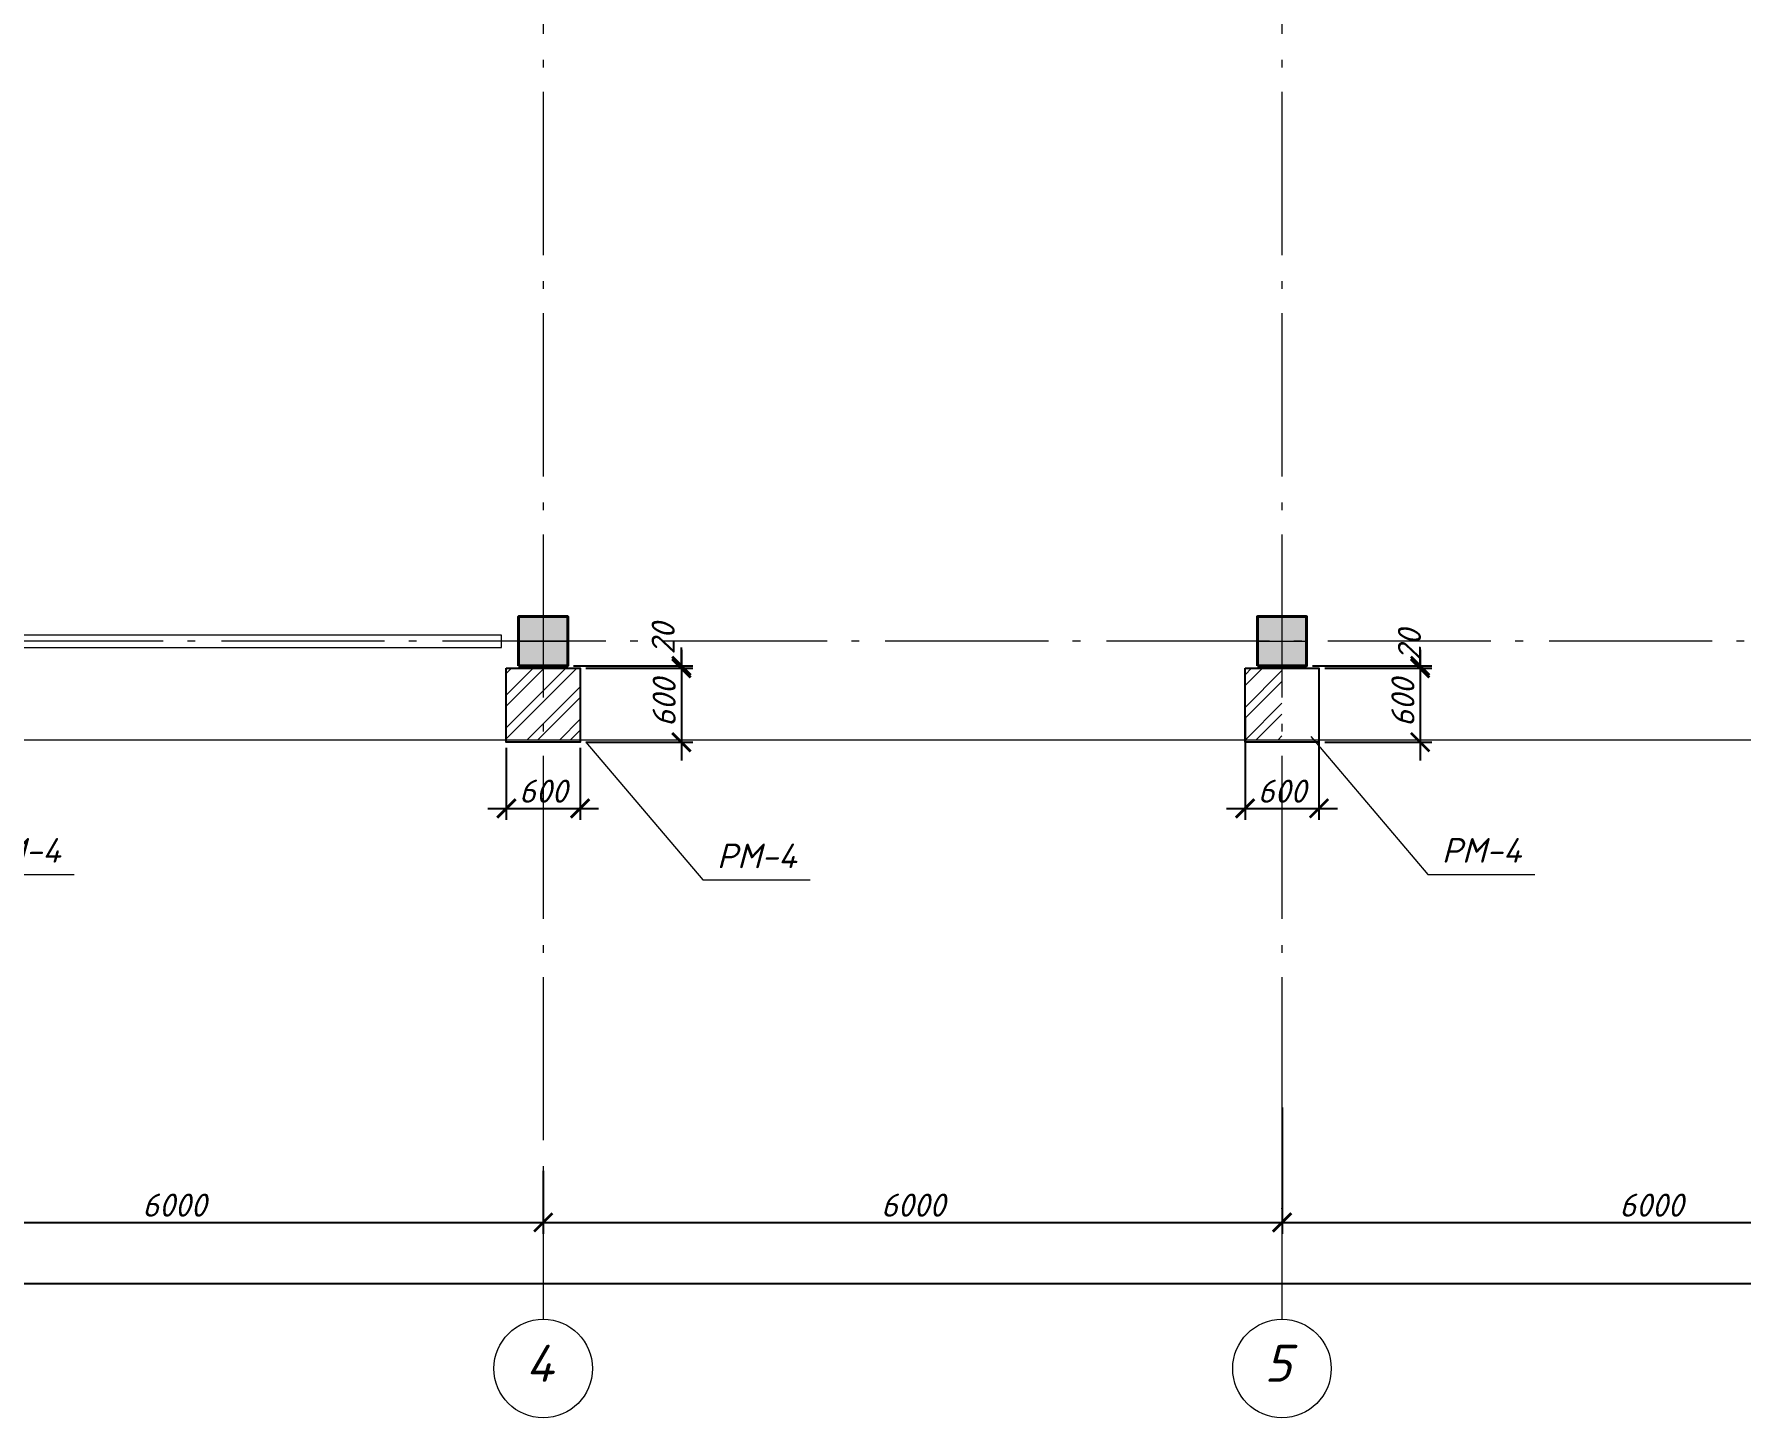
# Model space of a CAD drawing. Header units: millimetres. Extents: x -238377 to 196118, y -123284 to 30177.
# Drawn here: x -114202 to -100341, y 2164 to 13401 of the extents above; entities that cross this region are included whole.
import ezdxf
from ezdxf.enums import TextEntityAlignment as Align

# ---------------------------------------------------------------- set-up
doc = ezdxf.new("R2010")
doc.units = ezdxf.units.MM
doc.header["$MEASUREMENT"] = 0
doc.linetypes.add('Double Dashed', pattern=[1797.222233, 1325, -211.666656, 63.333344, -197.222233])
doc.layers.get('0').update_dxf_attribs({"lineweight": 5})
doc.layers.add('#Hatch', color=7, linetype='Continuous', lineweight=5, true_color=0x4d4d4d)
doc.layers.add('#Каркас', color=7, linetype='Continuous', lineweight=5, true_color=0x757575)
for name, color, linetype, lineweight in [('#размеры', 7, 'Continuous', 5), ('k_ Рамка', 7, 'Continuous', 50), ('колонны_Ном._пера__94', 252, 'Continuous', 13), ('колонны_Ном._пера__99', 7, 'Continuous', 40), ('оси_Ном._пера__96', 7, 'Continuous', 5), ('оси_Ном._пера__97', 7, 'Continuous', 20), ('чертеж_Ном._пера__98', 7, 'Continuous', 35)]:
    doc.layers.add(name, color=color, linetype=linetype, lineweight=lineweight)
for name, color, linetype in [('#стены наруж', 7, 'Continuous'), ('колонны', 7, 'Continuous'), ('оси', 7, 'Continuous'), ('чертеж', 7, 'Continuous')]:
    doc.layers.add(name, color=color, linetype=linetype)
doc.styles.get("Standard").update_dxf_attribs({"font": 'isocpeui.ttf'})
doc.styles.add('STEP PR', font='isocpeui.ttf')
doc.styles.add('СГЕНЕРИР_СТИЛЬ_3', font='gost_2_304-81_type.ttf')
doc.dimstyles.new('SPDS', dxfattribs={"dimscale": 10, "dimtxt": 2.5, "dimasz": 2, "dimexe": 1.25, "dimexo": 0.625, "dimtad": 1, "dimdec": 0, "dimrnd": 0.001, "dimtxsty": 'STEP PR', "dimblk": 'ARCHTICK', "dimcen": 2.5, "dimdle": 2, "dimclrd": 256, "dimclre": 256, "dimclrt": 7, "dimadec": 0, "dimazin": 2, "dimtfac": 0.75, "dimtdec": 0, "dimtmove": 1, "dimatfit": 3, "dimfxl": 1, "dimtolj": 1, "dimarcsym": 1})
pattern_1 = [(45, (-82796.33, -48984.63), (-132.5825, 132.5825), []), (45, (-82707.94, -48984.63), (-132.5825, 132.5825), [])]

# ---------------------------------------------------------------- blocks, each defined once
blk = doc.blocks.new('Связ001')
at = {"layer": '#Каркас', "color": 102, "linetype": 'Continuous', "lineweight": 9}
blk.add_lwpolyline([(5837, 0), (5837, 100), (0, 100), (0, 0), (5837, 0)], dxfattribs=at)
blk = doc.blocks.new('_ArchTick')
at = {"color": 0, "linetype": 'ByBlock', "const_width": 0.15}
blk.add_lwpolyline([(-0.5, -0.5), (0.5, 0.5)], dxfattribs=at)
blk = doc.blocks.new('*D461')
at = {"layer": '#размеры', "lineweight": -2, "transparency": 16777216}
for p, q in [((-128067, 4257), (-128067, 3161)), ((-60417, 3452), (-60417, 3161)), ((-128217, 3255), (-60267, 3255))]:
    blk.add_line(p, q, dxfattribs=at)
at = {"layer": 'Defpoints', "color": 0, "transparency": 16777216}
for p in [(-128067, 4303), (-60417, 3499), (-60417, 3255)]:
    blk.add_point(p, dxfattribs=at)
at = {"layer": '#размеры', "lineweight": -2, "transparency": 16777216, "xscale": 150, "yscale": 150, "zscale": 150, "rotation": 180}
blk.add_blockref('_ArchTick', (-128067, 3255), dxfattribs=at)
at = {"layer": '#размеры', "lineweight": -2, "transparency": 16777216, "xscale": 150, "yscale": 150, "zscale": 150}
blk.add_blockref('_ArchTick', (-60417, 3255), dxfattribs=at)
at = {"layer": '#размеры', "color": 7, "transparency": 16777216, "insert": (-94721, 3396), "char_height": 187.5, "attachment_point": 5, "style": 'STEP PR'}
blk.add_mtext('\\A1;67650', dxfattribs=at)
blk = doc.blocks.new('*D465')
at = {"layer": '#размеры', "lineweight": -2, "transparency": 16777216}
for p, q in [((-116067, 4240), (-116067, 3657)), ((-110067, 4171), (-110067, 3657)), ((-116217, 3751), (-109917, 3751))]:
    blk.add_line(p, q, dxfattribs=at)
at = {"layer": 'Defpoints', "color": 0, "transparency": 16777216}
for p in [(-116067, 4287), (-110067, 4217), (-110067, 3751)]:
    blk.add_point(p, dxfattribs=at)
at = {"layer": '#размеры', "lineweight": -2, "transparency": 16777216, "xscale": 150, "yscale": 150, "zscale": 150, "rotation": 180}
blk.add_blockref('_ArchTick', (-116067, 3751), dxfattribs=at)
at = {"layer": '#размеры', "lineweight": -2, "transparency": 16777216, "xscale": 150, "yscale": 150, "zscale": 150}
blk.add_blockref('_ArchTick', (-110067, 3751), dxfattribs=at)
at = {"layer": '#размеры', "color": 7, "transparency": 16777216, "insert": (-113063, 3891), "char_height": 187.5, "attachment_point": 5, "style": 'STEP PR'}
blk.add_mtext('\\A1;6000', dxfattribs=at)
blk = doc.blocks.new('*D466')
at = {"layer": '#размеры', "lineweight": -2, "transparency": 16777216}
for p, q in [((-104067, 4311), (-104067, 3657)), ((-110067, 4171), (-110067, 3657)), ((-110217, 3751), (-103917, 3751))]:
    blk.add_line(p, q, dxfattribs=at)
at = {"layer": 'Defpoints', "color": 0, "transparency": 16777216}
for p in [(-104067, 4358), (-110067, 4217), (-104067, 3751)]:
    blk.add_point(p, dxfattribs=at)
at = {"layer": '#размеры', "lineweight": -2, "transparency": 16777216, "xscale": 150, "yscale": 150, "zscale": 150, "rotation": 180}
blk.add_blockref('_ArchTick', (-110067, 3751), dxfattribs=at)
at = {"layer": '#размеры', "lineweight": -2, "transparency": 16777216, "xscale": 150, "yscale": 150, "zscale": 150}
blk.add_blockref('_ArchTick', (-104067, 3751), dxfattribs=at)
at = {"layer": '#размеры', "color": 7, "transparency": 16777216, "insert": (-107063, 3891), "char_height": 187.5, "attachment_point": 5, "style": 'STEP PR'}
blk.add_mtext('\\A1;6000', dxfattribs=at)
blk = doc.blocks.new('*D467')
at = {"layer": '#размеры', "lineweight": -2, "transparency": 16777216}
for p, q in [((-104067, 4684), (-104067, 3657)), ((-98067, 4524), (-98067, 3657)), ((-104217, 3751), (-97917, 3751))]:
    blk.add_line(p, q, dxfattribs=at)
at = {"layer": 'Defpoints', "color": 0, "transparency": 16777216}
for p in [(-104067, 4731), (-98067, 4570), (-98067, 3751)]:
    blk.add_point(p, dxfattribs=at)
at = {"layer": '#размеры', "lineweight": -2, "transparency": 16777216, "xscale": 150, "yscale": 150, "zscale": 150, "rotation": 180}
blk.add_blockref('_ArchTick', (-104067, 3751), dxfattribs=at)
at = {"layer": '#размеры', "lineweight": -2, "transparency": 16777216, "xscale": 150, "yscale": 150, "zscale": 150}
blk.add_blockref('_ArchTick', (-98067, 3751), dxfattribs=at)
at = {"layer": '#размеры', "color": 7, "transparency": 16777216, "insert": (-101067, 3891), "char_height": 187.5, "attachment_point": 5, "style": 'STEP PR'}
blk.add_mtext('\\A1;6000', dxfattribs=at)
blk = doc.blocks.new('*D483')
at = {"layer": '#размеры', "lineweight": -2, "transparency": 16777216}
for p, q in [((-110367, 7604), (-110367, 7019)), ((-109767, 7604), (-109767, 7019)), ((-110517, 7113), (-109617, 7113))]:
    blk.add_line(p, q, dxfattribs=at)
at = {"layer": 'Defpoints', "color": 0, "transparency": 16777216}
for p in [(-110367, 7651), (-109767, 7651), (-109767, 7113)]:
    blk.add_point(p, dxfattribs=at)
at = {"layer": '#размеры', "lineweight": -2, "transparency": 16777216, "xscale": 150, "yscale": 150, "zscale": 150, "rotation": 180}
blk.add_blockref('_ArchTick', (-110367, 7113), dxfattribs=at)
at = {"layer": '#размеры', "lineweight": -2, "transparency": 16777216, "xscale": 150, "yscale": 150, "zscale": 150}
blk.add_blockref('_ArchTick', (-109767, 7113), dxfattribs=at)
at = {"layer": '#размеры', "color": 7, "transparency": 16777216, "insert": (-110067, 7253), "char_height": 187.5, "attachment_point": 5, "style": 'STEP PR'}
blk.add_mtext('\\A1;600', dxfattribs=at)
blk = doc.blocks.new('*D484')
at = {"layer": '#размеры', "lineweight": -2, "transparency": 16777216}
for p, q in [((-104367, 7854), (-104367, 7019)), ((-103767, 7854), (-103767, 7019)), ((-104517, 7113), (-103617, 7113))]:
    blk.add_line(p, q, dxfattribs=at)
at = {"layer": 'Defpoints', "color": 0, "transparency": 16777216}
for p in [(-104367, 7901), (-103767, 7901), (-103767, 7113)]:
    blk.add_point(p, dxfattribs=at)
at = {"layer": '#размеры', "lineweight": -2, "transparency": 16777216, "xscale": 150, "yscale": 150, "zscale": 150, "rotation": 180}
blk.add_blockref('_ArchTick', (-104367, 7113), dxfattribs=at)
at = {"layer": '#размеры', "lineweight": -2, "transparency": 16777216, "xscale": 150, "yscale": 150, "zscale": 150}
blk.add_blockref('_ArchTick', (-103767, 7113), dxfattribs=at)
at = {"layer": '#размеры', "color": 7, "transparency": 16777216, "insert": (-104067, 7253), "char_height": 187.5, "attachment_point": 5, "style": 'STEP PR'}
blk.add_mtext('\\A1;600', dxfattribs=at)
blk = doc.blocks.new('Колонна_15_1', base_point=(22379, 71856))
at = {"layer": 'колонны_Ном._пера__94', "linetype": 'Continuous', "true_color": 0x7d7d7d}
blk.add_hatch(color=8, dxfattribs=at).paths.add_polyline_path([(22179, 71647), (22579, 71647), (22579, 72047), (22179, 72047)])
blk.add_hatch(color=8, dxfattribs=at).paths.add_polyline_path([(22179, 71647), (22579, 71647), (22579, 72047), (22179, 72047)])
at = {"layer": 'колонны_Ном._пера__99', "linetype": 'Continuous', "flags": 128}
blk.add_lwpolyline([(22179, 71647), (22579, 71647), (22579, 72047), (22179, 72047)], close=True, dxfattribs=at)
at = {"layer": 'колонны_Ном._пера__99', "color": 8, "linetype": 'Continuous', "true_color": 0x737373, "flags": 128}
blk.add_lwpolyline([(22179, 71647), (22579, 71647), (22579, 72047), (22179, 72047)], close=True, dxfattribs=at)
at = {"layer": 'оси_Ном._пера__96', "color": 253, "lineweight": 5, "true_color": 0x9c9c9c}
for points in [[(22379, 72047), (22379, 71647)], [(22379, 72047), (22379, 71647)], [(22179, 71847), (22579, 71847)], [(22179, 71847), (22579, 71847)]]:
    blk.add_lwpolyline(points, dxfattribs=at)
blk = doc.blocks.new('Стандартный маркер сетки')
at = {"layer": 'оси_Ном._пера__96', "linetype": 'Double Dashed'}
blk.add_line((900, 0), (0, 0), dxfattribs=at)
at = {"layer": 'оси_Ном._пера__96', "linetype": 'Double Dashed', "lineweight": 5}
for p, q in [((900, 0), (17157, 0)), ((17157, 0), (18057, 0))]:
    blk.add_line(p, q, dxfattribs=at)
at = {"layer": 'оси_Ном._пера__96', "linetype": 'Double Dashed'}
blk.add_point((17157, 0), dxfattribs=at)
blk.add_point((17157, 0), dxfattribs=at)
at = {"layer": 'оси_Ном._пера__97', "linetype": 'Continuous'}
blk.add_circle((18457, 0), 400, dxfattribs=at)
at = {"layer": 'оси_Ном._пера__96', "style": 'СГЕНЕРИР_СТИЛЬ_3'}
blk.add_attdef('AC_MarkerText_1', text='', height=350, rotation=90, dxfattribs=at).set_placement((18727, -87), align=Align.BOTTOM_LEFT)
blk = doc.blocks.new('*D517')
at = {"layer": '#размеры', "lineweight": -2, "transparency": 16777216}
for p, q in [((-108945, 8401), (-108945, 7501)), ((-109720, 8251), (-108851, 8251)), ((-109720, 7651), (-108851, 7651))]:
    blk.add_line(p, q, dxfattribs=at)
at = {"layer": 'Defpoints', "color": 0, "transparency": 16777216}
for p in [(-109767, 8251), (-109767, 7651), (-108945, 7651)]:
    blk.add_point(p, dxfattribs=at)
at = {"layer": '#размеры', "lineweight": -2, "transparency": 16777216, "xscale": 150, "yscale": 150, "zscale": 150}
for p, rotation in [((-108945, 8251), 90), ((-108945, 7651), 270)]:
    blk.add_blockref('_ArchTick', p, dxfattribs=dict(at, rotation=rotation))
at = {"layer": '#размеры', "color": 7, "transparency": 16777216, "insert": (-109085, 7971), "char_height": 187.5, "attachment_point": 5, "rotation": 90, "style": 'STEP PR'}
blk.add_mtext('\\A1;600', dxfattribs=at)
blk = doc.blocks.new('*D518')
at = {"layer": '#размеры', "lineweight": -2, "transparency": 16777216}
for p, q in [((-102945, 8401), (-102945, 7501)), ((-103720, 8251), (-102851, 8251)), ((-103720, 7651), (-102851, 7651))]:
    blk.add_line(p, q, dxfattribs=at)
at = {"layer": 'Defpoints', "color": 0, "transparency": 16777216}
for p in [(-103767, 8251), (-103767, 7651), (-102945, 7651)]:
    blk.add_point(p, dxfattribs=at)
at = {"layer": '#размеры', "lineweight": -2, "transparency": 16777216, "xscale": 150, "yscale": 150, "zscale": 150}
for p, rotation in [((-102945, 8251), 90), ((-102945, 7651), 270)]:
    blk.add_blockref('_ArchTick', p, dxfattribs=dict(at, rotation=rotation))
at = {"layer": '#размеры', "color": 7, "transparency": 16777216, "insert": (-103085, 7971), "char_height": 187.5, "attachment_point": 5, "rotation": 90, "style": 'STEP PR'}
blk.add_mtext('\\A1;600', dxfattribs=at)
blk = doc.blocks.new('*D643')
at = {"layer": '#размеры', "lineweight": -2, "transparency": 16777216}
for p, q in [((-108945, 8271), (-108945, 8421)), ((-109820, 8271), (-108851, 8271)), ((-109720, 8251), (-108851, 8251)), ((-108945, 8251), (-108945, 8271)), ((-108945, 8251), (-108945, 8101))]:
    blk.add_line(p, q, dxfattribs=at)
at = {"layer": 'Defpoints', "color": 0, "transparency": 16777216}
for p in [(-109867, 8271), (-109767, 8251), (-108945, 8271)]:
    blk.add_point(p, dxfattribs=at)
at = {"layer": '#размеры', "lineweight": -2, "transparency": 16777216, "xscale": 150, "yscale": 150, "zscale": 150}
for p, rotation in [((-108945, 8271), 270), ((-108945, 8251), 90)]:
    blk.add_blockref('_ArchTick', p, dxfattribs=dict(at, rotation=rotation))
at = {"layer": '#размеры', "color": 7, "transparency": 16777216, "insert": (-109093, 8491), "char_height": 187.5, "attachment_point": 5, "rotation": 90, "style": 'STEP PR'}
blk.add_mtext('\\A1;20', dxfattribs=at)
blk = doc.blocks.new('*D644')
at = {"layer": '#размеры', "lineweight": -2, "transparency": 16777216}
for p, q in [((-102945, 8271), (-102945, 8421)), ((-103820, 8271), (-102851, 8271)), ((-103720, 8251), (-102851, 8251)), ((-102945, 8251), (-102945, 8271)), ((-102945, 8251), (-102945, 8101))]:
    blk.add_line(p, q, dxfattribs=at)
at = {"layer": 'Defpoints', "color": 0, "transparency": 16777216}
for p in [(-103867, 8271), (-103767, 8251), (-102945, 8271)]:
    blk.add_point(p, dxfattribs=at)
at = {"layer": '#размеры', "lineweight": -2, "transparency": 16777216, "xscale": 150, "yscale": 150, "zscale": 150}
for p, rotation in [((-102945, 8271), 270), ((-102945, 8251), 90)]:
    blk.add_blockref('_ArchTick', p, dxfattribs=dict(at, rotation=rotation))
at = {"layer": '#размеры', "color": 7, "transparency": 16777216, "insert": (-103032, 8439), "char_height": 187.5, "attachment_point": 5, "rotation": 90, "style": 'STEP PR'}
blk.add_mtext('\\A1;20', dxfattribs=at)

msp = doc.modelspace()

# ---------------------------------------------------------------- hatches: boundary and pattern name
at = {"layer": '#Hatch'}
h = msp.add_hatch(dxfattribs=at)
h.set_pattern_fill('ANSI32', color=256, scale=500)
h.set_pattern_definition(pattern_1)
h.paths.add_polyline_path([(-109767.3, 8251), (-110067.3, 8251), (-110067.3, 7671), (-109767.3, 7671)])
h.paths.add_polyline_path([(-110367.3, 7671), (-110067.3, 7671), (-110067.3, 8251), (-110367.3, 8251)])
h = msp.add_hatch(dxfattribs=at)
h.set_pattern_fill('ANSI32', color=256, scale=500)
h.set_pattern_definition(pattern_1)
h.paths.add_polyline_path([(-103767.3, 8251), (-104067.3, 8251), (-104067.3, 7671), (-103767.3, 7671)], flags=17)
h.paths.add_polyline_path([(-103767.3, 7671), (-103767.3, 8251), (-104367.3, 8251), (-104367.3, 7671)])

# ---------------------------------------------------------------- linework, layer by layer
at = {"layer": '#стены наруж'}
for points in [[(-110367.3, 8251), (-109767.3, 8251), (-109767.3, 7651), (-110367.3, 7651)], [(-104367.3, 8251), (-103767.3, 8251), (-103767.3, 7651), (-104367.3, 7651)]]:
    msp.add_lwpolyline(points, close=True, dxfattribs=at)
at = {"color": 210}
for points in [[(-115696.6, 7695.9), (-114745.7, 6576.8), (-113875.8, 6576.8)], [(-109720.5, 7651), (-108769.6, 6531.9), (-107899.7, 6531.9)], [(-103834, 7695.9), (-102883.1, 6576.8), (-102013.2, 6576.8)]]:
    msp.add_lwpolyline(points, dxfattribs=at)
at = {"layer": 'оси_Ном._пера__96', "linetype": 'Double Dashed'}
msp.add_line((-57439.6, 8471), (-129908.6, 8471), dxfattribs=at)
at = {"layer": 'чертеж', "color": 5, "lineweight": 0}
msp.add_lwpolyline([(-97767.3, 20515.4), (-97767.3, 23521), (-104722.1, 23521), (-104722.1, 20908.3), (-128716.1, 20908.3), (-128717.3, 7671), (-97767.3, 7671), (-97767.3, 20515.4)], dxfattribs=at)

# ---------------------------------------------------------------- block references
at = {"layer": 'колонны'}
for p in [(-110067.3, 8480), (-104067.3, 8480)]:
    msp.add_blockref('Колонна_15_1', p, dxfattribs=at)
at = {"layer": 'оси', "color": 251, "lineweight": 5}
ref = msp.add_blockref('Стандартный маркер сетки', (-110067.3, 21020.9), dxfattribs=dict(at, zscale=1000, rotation=270))
ref.add_attrib('AC_MarkerText_1', '4', dxfattribs={"color": 7, "linetype": 'Continuous', "lineweight": 13, "height": 300, "rotation": 360}).set_placement((-110209.3, 2366.8), align=Align.BOTTOM_LEFT)
ref = msp.add_blockref('Стандартный маркер сетки', (-104067.3, 21020.9), dxfattribs=dict(at, zscale=1000, rotation=270))
ref.add_attrib('AC_MarkerText_1', '5', dxfattribs={"color": 7, "linetype": 'Continuous', "lineweight": 13, "height": 300, "rotation": 360}).set_placement((-104209.3, 2366.8), align=Align.BOTTOM_LEFT)
at = {"layer": 'чертеж_Ном._пера__98', "linetype": 'Continuous', "xscale": 0.9584354169361496, "zscale": 1000}
msp.add_blockref('Связ001', (-116001.7, 8421), dxfattribs=at)

# ---------------------------------------------------------------- texts
at = {"layer": 'k_ Рамка', "color": 7, "style": 'STEP PR'}
for p in [(-114633.4, 6672.2), (-108657.3, 6627.3), (-102770.8, 6672.2)]:
    msp.add_text('РМ-4', height=200, dxfattribs=at).set_placement(p)

# ---------------------------------------------------------------- dimensions: what is measured, and where the dimension line sits
at = {"layer": '#размеры'}
for base, p1, p2, picture, middle in [((-108944.5, 8271), (-109767.3, 8251), (-109867.3, 8271), '*D643', (-108952.2, 8491)), ((-102944.5, 8271), (-103767.3, 8251), (-103867.3, 8271), '*D644', (-102891.8, 8439.3)), ((-108944.5, 7651), (-109767.3, 8251), (-109767.3, 7651), '*D517', (-108944.5, 7971)), ((-102944.5, 7651), (-103767.3, 8251), (-103767.3, 7651), '*D518', (-102944.5, 7971))]:
    dim = msp.add_linear_dim(base=base, p1=p1, p2=p2, angle=90, dimstyle='SPDS', override={"dimscale": 75, "dimtxsty": 'STEP PR'}, dxfattribs=at)
    dim.commit()
    dim.dimension.update_dxf_attribs({"geometry": picture, "text_midpoint": middle, "dimtype": 160})
for base, p1, p2, picture, middle in [((-103767.3, 7112.7), (-104367.3, 7901), (-103767.3, 7901), '*D484', (-104067.3, 7112.7)), ((-109767.3, 7112.7), (-110367.3, 7651), (-109767.3, 7651), '*D483', (-110067.3, 7112.7)), ((-98067.3, 3750.6), (-104067.3, 4731.1), (-98067.3, 4570.4), '*D467', (-101067.3, 3750.6)), ((-60417.3, 3254.5), (-128067.3, 4303.4), (-60417.3, 3499.1), '*D461', (-94721.2, 3254.5)), ((-104067.3, 3750.6), (-110067.3, 4217.4), (-104067.3, 4358.3), '*D466', (-107062.6, 3750.6)), ((-110067.3, 3750.6), (-116067.3, 4287.1), (-110067.3, 4217.4), '*D465', (-113062.6, 3750.6))]:
    dim = msp.add_linear_dim(base=base, p1=p1, p2=p2, dimstyle='SPDS', override={"dimscale": 75, "dimtxsty": 'STEP PR'}, dxfattribs=at)
    dim.commit()
    dim.dimension.update_dxf_attribs({"geometry": picture, "text_midpoint": middle, "dimtype": 160})

doc.saveas('drawing.dxf')
